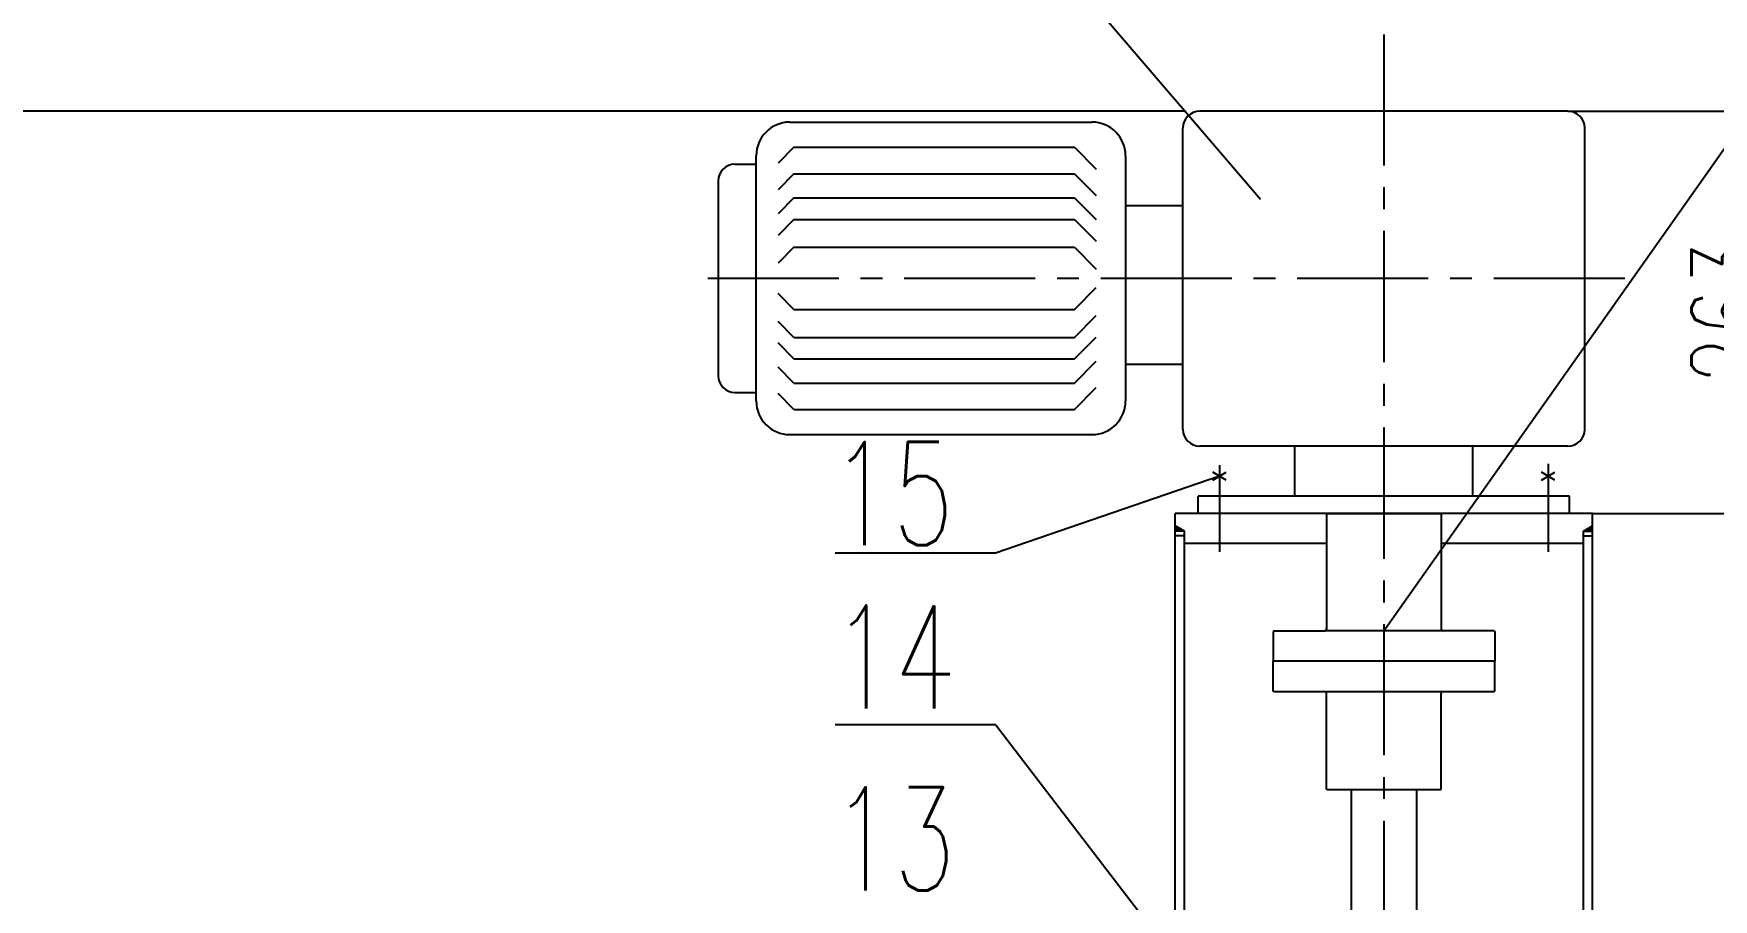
# Model space of a CAD drawing. Extents: x 946 to 3405, y -336 to 946.
# Drawn here: x 1017.3 to 1090.6, y 761.4 to 799.1 of the extents above; entities that cross this region are included whole.
import ezdxf

# ---------------------------------------------------------------- set-up
doc = ezdxf.new("R2010")
doc.units = 0
doc.header["$MEASUREMENT"] = 0
doc.linetypes.add('CENTER2', pattern=[28.575, 19.05, -3.175, 3.175, -3.175])
doc.layers.get('0').update_dxf_attribs({"linetype": 'CONTINUOUS'})
doc.layers.get('DEFPOINTS').update_dxf_attribs({"linetype": 'CONTINUOUS'})
for name, color, linetype in [('6文字层', 3, 'CONTINUOUS'), ('中心线', 1, 'CENTER2'), ('标注线', 3, 'CONTINUOUS'), ('粗实线', 7, 'CONTINUOUS')]:
    doc.layers.add(name, color=color, linetype=linetype)
doc.styles.add('STYLE1', font='romans.shx', dxfattribs={"width": 0.7, "height": 3.5, "bigfont": 'hz129.shx'})
doc.dimstyles.new('ISO-25', dxfattribs={"dimtxt": 2.5, "dimasz": 2.5, "dimexe": 1.25, "dimexo": 0.625, "dimtad": 1, "dimdec": 0, "dimlfac": 4, "dimdsep": 46, "dimtxsty": 'STYLE1', "dimcen": 0, "dimclrd": 256, "dimclre": 256, "dimclrt": 256, "dimadec": 0, "dimazin": 0, "dimtfac": 1, "dimtdec": 0, "dimtmove": 0, "dimatfit": 3, "dimfxl": 1, "dimtolj": 1, "dimtzin": 0, "dimarcsym": 0})
doc.dimstyles.get("Standard").update_dxf_attribs({"dimtxt": 2.5, "dimasz": 2.5, "dimexe": 1.25, "dimexo": 0.625, "dimtad": 1, "dimdec": 0, "dimlfac": 4, "dimzin": 4, "dimdsep": 46, "dimtxsty": 'STYLE1', "dimcen": 0, "dimclrd": 256, "dimclre": 256, "dimclrt": 256, "dimadec": 0, "dimazin": 0, "dimtfac": 1, "dimtdec": 0, "dimtmove": 0, "dimatfit": 3, "dimfxl": 1, "dimtolj": 1, "dimtzin": 0, "dimarcsym": 0})

# ---------------------------------------------------------------- blocks, each defined once
blk = doc.blocks.new('*D269')
at = {"layer": 'DEFPOINTS', "color": 0}
for p in [(1085.357, 778.207), (1093.874, 778.207), (1088.259, 736.204)]:
    blk.add_point(p, dxfattribs=at)
at = {"layer": '标注线', "lineweight": -2}
for p, q in [((1085.357, 778.207), (1095.124, 778.207)), ((1093.874, 737.704), (1093.874, 776.707)), ((1088.259, 736.204), (1095.124, 736.204))]:
    blk.add_line(p, q, dxfattribs=at)
at = {"layer": '标注线'}
for points in [[(1093.624, 776.707), (1094.124, 776.707), (1093.874, 778.207)], [(1093.624, 737.704), (1094.124, 737.704), (1093.874, 736.204)]]:
    blk.add_solid(points, dxfattribs=at)
at = {"layer": '标注线', "insert": (1091.424, 757.205), "char_height": 3.5, "attachment_point": 5, "rotation": 90, "style": 'STYLE1'}
blk.add_mtext('\\A1;630', dxfattribs=at)
blk = doc.blocks.new('*D270')
at = {"layer": 'DEFPOINTS', "color": 0}
for p in [(1084.284, 795.74), (1085.357, 778.207), (1093.874, 778.207)]:
    blk.add_point(p, dxfattribs=at)
at = {"layer": '标注线', "lineweight": -2}
for p, q in [((1084.284, 795.74), (1095.124, 795.74)), ((1093.874, 794.24), (1093.874, 779.707)), ((1085.357, 778.207), (1095.124, 778.207))]:
    blk.add_line(p, q, dxfattribs=at)
at = {"layer": '标注线'}
for points in [[(1093.624, 794.24), (1094.124, 794.24), (1093.874, 795.74)], [(1093.624, 779.707), (1094.124, 779.707), (1093.874, 778.207)]]:
    blk.add_solid(points, dxfattribs=at)
at = {"layer": '标注线', "insert": (1091.424, 786.973), "char_height": 3.5, "attachment_point": 5, "rotation": 90, "style": 'STYLE1'}
blk.add_mtext('\\A1;263', dxfattribs=at)
blk = doc.blocks.new('*D340')
at = {"layer": '6文字层', "lineweight": -2}
for p, q in [((1067.597, 795.74), (998.501, 795.74)), ((999.751, 793.24), (999.751, 498.134)), ((1023.894, 495.634), (998.501, 495.634))]:
    blk.add_line(p, q, dxfattribs=at)
at = {"layer": '6文字层'}
for points in [[(999.334, 793.24), (1000.167, 793.24), (999.751, 795.74)], [(999.334, 498.134), (1000.167, 498.134), (999.751, 495.634)]]:
    blk.add_solid(points, dxfattribs=at)
at = {"layer": 'DEFPOINTS', "color": 0}
for p in [(1068.222, 795.74), (999.751, 495.634), (1024.519, 495.634)]:
    blk.add_point(p, dxfattribs=at)
at = {"layer": '6文字层', "insert": (997.376, 640), "char_height": 3.5, "attachment_point": 5, "rotation": 90, "style": 'STYLE1'}
blk.add_mtext('\\A1;4502', dxfattribs=at)

msp = doc.modelspace()

# ---------------------------------------------------------------- hatches: boundary and pattern name
at = {"layer": '标注线'}
for points in [[(1067.14821, 777.65818), (1067.54841, 777.42713), (1067.14821, 777.42713)], [(1085.35731, 777.65818), (1085.35731, 777.42713), (1084.95711, 777.42713)]]:
    msp.add_hatch(color=256, dxfattribs=at).paths.add_polyline_path(points)

# ---------------------------------------------------------------- linework, layer by layer
for p, q in [((1050.33263, 795.26299), (1063.52077, 795.26299)), ((1084.2836, 795.73986), (1068.22191, 795.73986)), ((1067.48921, 781.86942), (1067.48921, 795.00716)), ((1085.0163, 781.87042), (1085.0163, 795.00716)), ((1048.86723, 783.10876), (1048.86723, 793.79759)), ((1050.51043, 794.16957), (1049.82683, 793.47214)), ((1050.51043, 794.16957), (1062.75916, 794.16957)), ((1062.75916, 794.16957), (1063.69435, 793.21546)), ((1064.98617, 793.79759), (1064.98617, 783.10876)), ((1047.94369, 793.43124), (1048.86723, 793.43124)), ((1050.51043, 793.0165), (1049.82683, 792.31907)), ((1050.51043, 793.0165), (1062.75916, 793.0165)), ((1062.75916, 793.0165), (1063.69435, 792.06239)), ((1047.21099, 792.69854), (1047.21099, 784.20781)), ((1050.51043, 791.96872), (1049.82683, 791.27129)), ((1050.51043, 791.96872), (1062.75916, 791.96872)), ((1062.75916, 791.96872), (1063.69435, 791.01461)), ((1067.48921, 791.61886), (1064.98617, 791.61886)), ((1050.51043, 791.02528), (1049.82683, 790.32785)), ((1050.51043, 791.02528), (1062.75916, 791.02528)), ((1062.75916, 791.02528), (1063.69435, 790.07117)), ((1050.51043, 789.80833), (1049.82683, 789.1109)), ((1050.51043, 789.80833), (1062.75916, 789.80833)), ((1062.75916, 789.80833), (1063.69435, 788.85422)), ((1062.75916, 787.09802), (1063.69435, 788.05213)), ((1050.51043, 787.09802), (1049.82683, 787.79545)), ((1050.51043, 785.88106), (1049.82683, 786.57849)), ((1050.51043, 787.09802), (1062.75916, 787.09802)), ((1062.75916, 785.88106), (1063.69435, 786.83518)), ((1050.51043, 785.88106), (1062.75916, 785.88106)), ((1062.75916, 784.93762), (1063.69435, 785.89174)), ((1050.51043, 784.93762), (1049.82683, 785.63505)), ((1050.51043, 783.88984), (1049.82683, 784.58727)), ((1050.51043, 784.93762), (1062.75916, 784.93762)), ((1062.75916, 783.88984), (1063.69435, 784.84395)), ((1067.48921, 784.69504), (1064.98617, 784.69504)), ((1050.51043, 783.88984), (1062.75916, 783.88984)), ((1062.75916, 782.73677), (1063.69435, 783.69088)), ((1047.94369, 783.47511), (1048.86723, 783.47511)), ((1050.51043, 782.73677), (1049.82683, 783.4342)), ((1050.51043, 782.73677), (1062.75916, 782.73677)), ((1050.33263, 781.64336), (1063.52077, 781.64336)), ((1084.2826, 781.13672), (1068.22191, 781.13672)), ((1072.36496, 778.96367), (1072.36496, 781.13672)), ((1080.14056, 778.96367), (1080.14056, 781.13672)), ((1069.37575, 779.65982), (1068.78815, 779.99907)), ((1068.78815, 779.65982), (1069.37575, 779.99907)), ((1083.71736, 779.65982), (1083.12977, 779.99907)), ((1083.12977, 779.65982), (1083.71736, 779.99907)), ((1068.14691, 778.22753), (1068.14691, 778.96367)), ((1084.35861, 778.96367), (1068.14691, 778.96367)), ((1084.35861, 778.22753), (1084.35861, 778.96367))]:
    msp.add_line(p, q)
for centre, radius, start, end in [((1050.33263, 793.79759), 1.4654, 90, 180), ((1063.52077, 793.79759), 1.4654, 0, 90), ((1068.22191, 795.00716), 0.7327, 90, 180), ((1084.2836, 795.00716), 0.7327, 0, 90), ((1047.94369, 792.69854), 0.7327, 90, 180), ((1047.94369, 784.20781), 0.7327, 180, 270), ((1050.33263, 783.10876), 1.4654, 180, 270), ((1063.52077, 783.10876), 1.4654, 270, 0), ((1068.22191, 781.86942), 0.7327, 180, 270), ((1084.2826, 781.87042), 0.7337, 270, 0)]:
    msp.add_arc(centre, radius, start, end)
at = {"layer": '6文字层'}
for p, q in [((1070.87769, 791.89041), (1059.51026, 805.13941)), ((1076.25263, 773.09163), (1098.99536, 805.29099)), ((1069.08251, 779.82977), (1059.31549, 776.46842)), ((1059.31549, 776.46842), (1052.31549, 776.46842)), ((1059.31549, 768.99132), (1052.31549, 768.99132)), ((1067.36983, 758.47588), (1059.31549, 768.99132))]:
    msp.add_line(p, q, dxfattribs=at)
at = {"layer": 'DEFPOINTS', "color": 0, "linetype": 'ByBlock'}
for p in [(1084.95711, 776.89353), (1085.35731, 777.42713), (1085.35731, 777.22703), (1085.35731, 777.22703)]:
    msp.add_point(p, dxfattribs=at)
at = {"layer": '中心线', "ltscale": 0.3}
for p, q in [((1076.25263, 799.0915), (1076.25263, 627.49507)), ((1086.76128, 788.45317), (1046.37422, 788.45317)), ((1069.08251, 780.30143), (1069.08251, 776.52688)), ((1083.42301, 780.36063), (1083.42301, 776.52688))]:
    msp.add_line(p, q, dxfattribs=at)
at = {"layer": '粗实线'}
for p, q in [((1067.14821, 736.50668), (1067.14821, 778.20653)), ((1085.35731, 778.20653), (1067.14821, 778.20653)), ((1067.54841, 777.42713), (1067.14821, 777.65818)), ((1073.78486, 778.20653), (1073.75151, 778.17318)), ((1073.75151, 778.19418), (1073.75151, 773.15833)), ((1073.78486, 778.20653), (1078.72066, 778.20653)), ((1078.72066, 778.20653), (1078.75401, 778.17318)), ((1078.75401, 778.19418), (1078.75401, 773.15833)), ((1084.95711, 777.42713), (1085.35731, 777.65818)), ((1085.35731, 736.50668), (1085.35731, 778.20653)), ((1067.54841, 777.42713), (1067.14821, 777.42713)), ((1067.54841, 777.22703), (1067.14821, 777.22703)), ((1067.54841, 736.80683), (1067.54841, 777.42713)), ((1073.75151, 776.89353), (1067.54841, 776.89353)), ((1084.95711, 776.89353), (1078.75401, 776.89353)), ((1084.95711, 736.80683), (1084.95711, 777.42713)), ((1084.95711, 777.42713), (1085.35731, 777.42713)), ((1084.95711, 777.22703), (1085.35731, 777.22703)), ((1071.45036, 773.09163), (1071.41701, 773.05828)), ((1071.41701, 773.05828), (1071.41701, 771.75763)), ((1071.45036, 773.09163), (1073.68481, 773.09163)), ((1081.05516, 773.09163), (1073.68481, 773.09163)), ((1081.05516, 773.09163), (1081.08851, 773.05828)), ((1081.08851, 773.05828), (1081.08851, 771.75763)), ((1081.08851, 771.75763), (1071.41701, 771.75763)), ((1071.41701, 770.45698), (1071.41701, 771.75763)), ((1081.08851, 770.45698), (1081.08851, 771.75763)), ((1071.45036, 770.42363), (1071.41701, 770.45698)), ((1081.05516, 770.42363), (1071.45036, 770.42363)), ((1073.75151, 766.18818), (1073.75151, 770.35693)), ((1078.75401, 766.18818), (1078.75401, 770.35693)), ((1081.05516, 770.42363), (1081.08851, 770.45698)), ((1073.78486, 766.15483), (1073.75151, 766.18818)), ((1078.72066, 766.15483), (1073.78486, 766.15483)), ((1074.82538, 766.15483), (1074.82538, 754.81583)), ((1077.68014, 766.15483), (1077.68014, 754.81583)), ((1078.72066, 766.15483), (1078.75401, 766.18818))]:
    msp.add_line(p, q, dxfattribs=at)
for centre, start, end in [((1073.68481, 773.15833), 270, 0), ((1078.82071, 773.15833), 180, 270), ((1073.68481, 770.35693), 0, 90), ((1078.82071, 770.35693), 90, 180)]:
    msp.add_arc(centre, 0.0667, start, end, dxfattribs=at)

# ---------------------------------------------------------------- texts
at = {"layer": '标注线', "style": 'STYLE1', "width": 0.7}
for s, p in [('15', (1052.11066, 776.82497)), ('14', (1052.17969, 769.69282)), ('13', (1052.15802, 761.76226))]:
    msp.add_text(s, height=4.5, dxfattribs=at).set_placement(p)

# ---------------------------------------------------------------- dimensions: what is measured, and where the dimension line sits
at = {"layer": '6文字层'}
dim = msp.add_linear_dim(base=(999.75057, 495.63447), p1=(1068.22191, 795.73986), p2=(1024.5193, 495.63447), angle=90, dimstyle='Standard', override={"dimlfac": 15, "dimzin": 12}, dxfattribs=at)
dim.commit()
dim.dimension.update_dxf_attribs({"geometry": '*D340', "text_midpoint": (999.75057, 639.99963), "dimtype": 160})
at = {"layer": '标注线'}
for p1, text, picture, middle in [((1084.2836, 795.73986), '263', '*D270', (1093.87408, 786.97319)), ((1088.25876, 736.20366), '630', '*D269', (1093.87408, 757.20509))]:
    dim = msp.add_linear_dim(base=(1093.87408, 778.20653), p1=p1, p2=(1085.35731, 778.20653), angle=90, text=text, dimstyle='ISO-25', override={"dimtxt": 3.5, "dimasz": 1.5, "dimexo": 0, "dimgap": 0.7, "dimdec": 3, "dimlunit": 2, "dimtxsty": 'STYLE1', "dimtdec": 3}, dxfattribs=at)
    dim.commit()
    dim.dimension.update_dxf_attribs({"geometry": picture, "text_midpoint": middle, "dimtype": 160})

doc.saveas('drawing.dxf')
